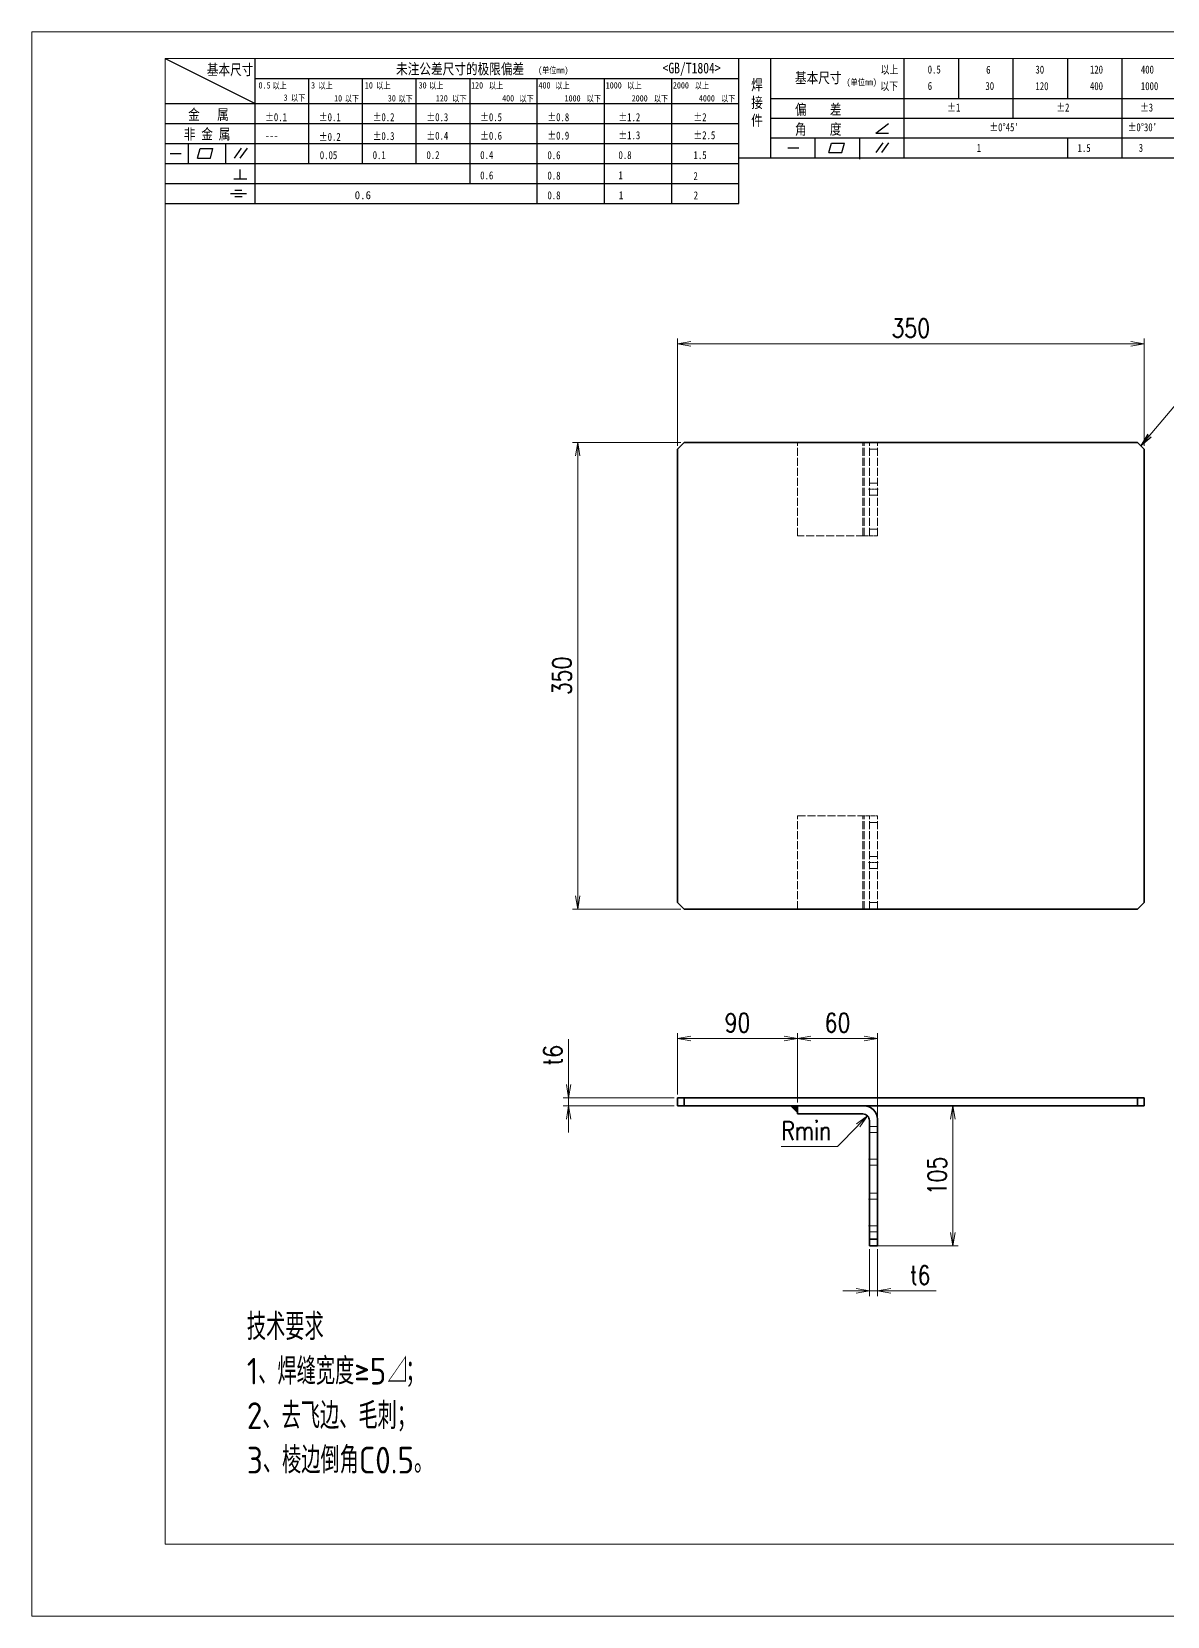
# Model space of a CAD drawing. Header units: millimetres. Extents: x 1333 to 190452, y -42879 to -5704.
# Drawn here: x 188772 to 189624, y -17761 to -16573 of the extents above; entities that cross this region are included whole.
import ezdxf

# ---------------------------------------------------------------- set-up
doc = ezdxf.new("R2010")
doc.units = ezdxf.units.MM
doc.header["$LTSCALE"] = 0.5
for name, pattern in [('AM_ISO02W050x2', [3.75, 3, -0.75]), ('AM_ISO08W050x2', [9, 6, -0.75, 1.5, -0.75]), ('DASHDOT', [18.5, 12, -3, 0.5, -3]), ('DASHED', [15, 12, -3])]:
    doc.linetypes.add(name, pattern=pattern)
for name, color, linetype, lineweight in [('中心线', 2, 'AM_ISO08W050x2', 18), ('图框', 7, 'Continuous', 18), ('标注线', 3, 'Continuous', 18), ('粗实线', 7, 'Continuous', 35), ('虚线', 1, 'AM_ISO02W050x2', 18)]:
    doc.layers.add(name, color=color, linetype=linetype, lineweight=lineweight)
doc.layers.add('图\\M+19E79\\M+195B6\\M+18E9A', color=7, linetype='Continuous')
doc.layers.add('打印-禁用', color=7, linetype='Continuous', lineweight=15, plot=False)
doc.styles.add('DIM', font='romans.shx', dxfattribs={"width": 0.8, "bigfont": 'bigfont.shx'})
doc.styles.add('国标', font='simfang.ttf', dxfattribs={"width": 0.8})
doc.styles.add('机械长仿宋', font='gbenor.shx', dxfattribs={"height": 1, "bigfont": 'gbcbig.shx'})
doc.dimstyles.new('DEH 1-4', dxfattribs={"dimscale": 4, "dimtxt": 3.5, "dimasz": 2.5, "dimexe": 1, "dimexo": 0.625, "dimgap": 1.2, "dimtad": 1, "dimdsep": 46, "dimtxsty": 'DIM', "dimblk": 'OPEN', "dimcen": 0, "dimclrd": 8, "dimclre": 8, "dimclrt": 2, "dimazin": 2, "dimtfac": 0.5, "dimtmove": 0, "dimatfit": 3, "dimldrblk": 'OPEN', "dimfxl": 0, "dimtolj": 2, "dimlwd": 18, "dimlwe": 18, "dimarcsym": 0})
doc.dimstyles.new('DEH 1-4$4', dxfattribs={"dimscale": 4, "dimtxt": 3.5, "dimasz": 2.5, "dimexe": 1, "dimexo": 0.625, "dimgap": 1.2, "dimtad": 1, "dimtoh": 1, "dimdsep": 46, "dimtxsty": 'DIM', "dimblk": 'OPEN', "dimcen": 0, "dimclrd": 8, "dimclre": 8, "dimclrt": 2, "dimazin": 2, "dimtfac": 0.5, "dimtofl": 0, "dimtmove": 0, "dimatfit": 3, "dimldrblk": 'OPEN', "dimfxl": 0, "dimtolj": 2, "dimlwd": 18, "dimlwe": 18, "dimarcsym": 0})

# ---------------------------------------------------------------- blocks, each defined once
blk = doc.blocks.new('GZDEH零件A3图框V01版')
at = {"layer": '图\\M+19E79\\M+195B6\\M+18E9A', "color": 9}
for p, q in [((2882.49, -1554.46), (2899.37, -1562.92)), ((2899.37, -1581.67), (2899.37, -1554.46)), ((2990.09, -1581.67), (2990.09, -1554.46)), ((2996.09, -1573.08), (2996.09, -1554.46)), ((3021.09, -1561.98), (3021.09, -1554.46)), ((3031.31, -1561.98), (3031.31, -1554.46)), ((3041.53, -1561.98), (3041.53, -1554.46)), ((3051.75, -1561.98), (3051.75, -1554.46)), ((3061.98, -1561.98), (3061.98, -1554.46)), ((2899.37, -1558.24), (2990.09, -1558.24)), ((2909.45, -1574.17), (2909.45, -1558.24)), ((2919.53, -1574.17), (2919.53, -1558.24)), ((2929.61, -1574.17), (2929.61, -1558.24)), ((2939.69, -1577.92), (2939.69, -1558.24)), ((2952.29, -1581.67), (2952.29, -1558.24)), ((2964.89, -1581.67), (2964.89, -1558.24)), ((2977.49, -1581.67), (2977.49, -1558.24)), ((2996.09, -1561.98), (3113.09, -1561.98)), ((3021.09, -1573.08), (3021.09, -1561.98)), ((3041.53, -1565.68), (3041.53, -1561.98)), ((3061.98, -1573.08), (3061.98, -1561.98)), ((2882.49, -1562.92), (2990.09, -1562.92)), ((2882.49, -1566.67), (2990.09, -1566.67)), ((2996.09, -1565.68), (3113.09, -1565.68)), ((3015.75, -1568.51), (3018.15, -1566.66)), ((2882.49, -1570.42), (2990.09, -1570.42)), ((2886.92, -1574.12), (2886.92, -1570.42)), ((2893.91, -1574.12), (2893.91, -1570.42)), ((2996.09, -1569.38), (3113.09, -1569.38)), ((3004.42, -1573.08), (3004.42, -1569.38)), ((3006.97, -1572.12), (3007.45, -1570.33)), ((3007.45, -1570.33), (3009.86, -1570.33)), ((3009.39, -1572.12), (3009.86, -1570.33)), ((3012.75, -1573.08), (3012.75, -1569.38)), ((3015.75, -1568.51), (3018.15, -1568.51)), ((3015.81, -1572.12), (3017.15, -1570.26)), ((3016.89, -1572.12), (3018.23, -1570.26)), ((3051.75, -1573.08), (3051.75, -1569.38)), ((2883.43, -1572.27), (2885.49, -1572.27)), ((2888.59, -1573.16), (2889.07, -1571.37)), ((2888.59, -1573.16), (2891, -1573.16)), ((2889.07, -1571.37), (2891.48, -1571.37)), ((2891, -1573.16), (2891.48, -1571.37)), ((2895.52, -1573.16), (2896.85, -1571.3)), ((2896.6, -1573.16), (2897.94, -1571.3)), ((2990.09, -1573.08), (3113.09, -1573.08)), ((2999.26, -1571.23), (3001.32, -1571.23)), ((3006.97, -1572.12), (3009.39, -1572.12)), ((3012.75, -1573.33), (3012.75, -1573.08)), ((2882.49, -1574.17), (2990.09, -1574.17)), ((2895.42, -1577.05), (2897.81, -1577.05)), ((2896.58, -1577.05), (2896.58, -1575.28)), ((2882.49, -1577.92), (2990.09, -1577.92)), ((2894.79, -1579.77), (2897.77, -1579.77)), ((2895.57, -1579.17), (2896.92, -1579.17)), ((2882.49, -1581.67), (2990.09, -1581.67)), ((2895.57, -1580.37), (2896.93, -1580.37))]:
    blk.add_line(p, q, dxfattribs=at)
at = {"layer": '图框', "linetype": 'Continuous'}
for p, q in [((2882.49, -1554.46), (2882.49, -1832.96)), ((3272.49, -1554.46), (2882.49, -1554.46)), ((2882.49, -1832.96), (3272.49, -1832.96))]:
    blk.add_line(p, q, dxfattribs=at)
at = {"layer": '打印-禁用', "linetype": 'Continuous'}
for p, q in [((2857.49, -1549.46), (2857.49, -1846.46)), ((3277.49, -1549.46), (2857.49, -1549.46)), ((2857.49, -1846.46), (3277.49, -1846.46))]:
    blk.add_line(p, q, dxfattribs=at)
at = {"layer": '图\\M+19E79\\M+195B6\\M+18E9A', "color": 9, "style": '国标', "width": 0.8}
for s, height, p in [('基本尺寸', 2, (2890.33, -1557.58)), ('未注公差尺寸的极限偏差', 2, (2925.81, -1557.44)), ('<GB/T1804>', 2, (2975.78, -1557.27)), ('以上', 1.5, (3016.64, -1557.33)), ('0.5', 1.5, (3025.49, -1557.3)), ('6', 1.5, (3036.45, -1557.34)), ('30', 1.5, (3045.69, -1557.31)), ('120', 1.5, (3055.91, -1557.31)), ('400', 1.5, (3065.46, -1557.31)), ('30', 1.2, (2930.04, -1560.11)), ('基本尺寸', 2, (3000.6, -1559.1)), ('以下', 1.5, (3016.58, -1560.43)), ('6', 1.5, (3025.49, -1560.38)), ('30', 1.5, (3036.31, -1560.39)), ('120', 1.5, (3045.69, -1560.41)), ('400', 1.5, (3055.91, -1560.41)), ('1000', 1.5, (3065.46, -1560.41)), ('金   属', 2, (2886.82, -1565.98)), ('±0.1', 1.5, (2901.27, -1566.23)), ('±0.1', 1.5, (2911.35, -1566.23)), ('±0.2', 1.5, (2921.43, -1566.23)), ('±0.3', 1.5, (2931.51, -1566.23)), ('±0.5', 1.5, (2941.59, -1566.23)), ('±0.8', 1.5, (2954.19, -1566.23)), ('±1.2', 1.5, (2967.51, -1566.23)), ('±2', 1.5, (2981.58, -1566.23)), ('偏    差', 2, (3000.6, -1565.04)), ('±1', 1.5, (3029.16, -1564.42)), ('±2', 1.5, (3049.61, -1564.42)), ('±3', 1.5, (3065.3, -1564.42)), ('非 金 属', 2, (2886.02, -1569.65)), ('±0.3', 1.5, (2921.43, -1569.77)), ('±0.4', 1.5, (2931.51, -1569.71)), ('±0.6', 1.5, (2941.59, -1569.71)), ('±0.9', 1.5, (2954.19, -1569.68)), ('±1.3', 1.5, (2967.51, -1569.62)), ('±2.5', 1.5, (2981.58, -1569.61)), ('角    度', 2, (3000.6, -1568.74)), ("±0%%D45'", 1.5, (3037.06, -1568.12)), ("±0%%D30'", 1.5, (3062.98, -1568.12)), ('---', 1.5, (2901.27, -1569.65)), ('±0.2', 1.5, (2911.35, -1569.92)), ('1', 1.5, (3034.69, -1571.98)), ('1.5', 1.5, (3053.59, -1572.01)), ('3', 1.5, (3065.05, -1571.98)), ('0.1', 1.5, (2921.43, -1573.34)), ('0.2', 1.5, (2931.51, -1573.33)), ('0.4', 1.5, (2941.59, -1573.33)), ('0.6', 1.5, (2954.19, -1573.35)), ('0.8', 1.5, (2967.51, -1573.33)), ('1.5', 1.5, (2981.58, -1573.34)), ('0.6', 1.5, (2941.59, -1577.14)), ('0.8', 1.5, (2954.19, -1577.17)), ('1', 1.5, (2967.51, -1577.12)), ('2', 1.5, (2981.58, -1577.26)), ('0.8', 1.5, (2954.19, -1580.87)), ('1', 1.5, (2967.59, -1580.86)), ('2', 1.5, (2981.62, -1580.89))]:
    blk.add_text(s, height=height, dxfattribs=at).set_placement(p)
at = {"layer": '图\\M+19E79\\M+195B6\\M+18E9A', "color": 9, "lineweight": 15, "style": '国标', "width": 0.8}
for s, p in [('(单位mm)', (2952.44, -1557.27)), ('0.5', (2900.03, -1560.11)), ('以上', (2902.64, -1560.16)), ('3', (2909.88, -1560.11)), ('以上', (2911.25, -1560.16)), ('10', (2919.96, -1560.11)), ('以上', (2922.09, -1560.16)), ('以上', (2932.02, -1560.16)), ('120', (2939.88, -1560.11)), ('以上', (2943.21, -1560.16)), ('400', (2952.52, -1560.11)), ('以上', (2955.68, -1560.16)), ('1000', (2965.12, -1560.11)), ('以上', (2969.16, -1560.16)), ('2000', (2977.72, -1560.11)), ('以上', (2981.8, -1560.16)), ('(单位mm)', (3010.27, -1559.51)), ('3', (2904.73, -1562.41)), ('以下', (2906.1, -1562.46)), ('10', (2914.19, -1562.54)), ('以下', (2916.18, -1562.59)), ('30', (2924.27, -1562.54)), ('以下', (2926.26, -1562.59)), ('120', (2933.26, -1562.54)), ('以下', (2936.34, -1562.59)), ('400', (2945.7, -1562.54)), ('以下', (2948.94, -1562.59)), ('1000', (2957.41, -1562.54)), ('以下', (2961.54, -1562.59)), ('2000', (2969.99, -1562.54)), ('以下', (2974.14, -1562.59)), ('4000', (2982.59, -1562.54)), ('以下', (2986.74, -1562.59))]:
    blk.add_text(s, height=1.2, dxfattribs=at).set_placement(p)
at = {"layer": '图\\M+19E79\\M+195B6\\M+18E9A', "color": 9, "lineweight": 13, "style": '国标'}
blk.add_text('0.6', height=1.5, dxfattribs=at).set_placement((2918.05, -1580.85))
at = {"layer": '图\\M+19E79\\M+195B6\\M+18E9A', "color": 9, "insert": (2992.39, -1558.41), "char_height": 2, "width": 3.1877, "attachment_point": 1, "style": '国标'}
blk.add_mtext('焊\\P接\\P件', dxfattribs=at)
at = {"layer": '图\\M+19E79\\M+195B6\\M+18E9A', "color": 9, "insert": (2911.51, -1573.37), "char_height": 1.5, "attachment_point": 7, "style": '国标'}
blk.add_mtext_dynamic_manual_height_columns('0.05', width=5.1982, gutter_width=12.5, heights=[0], dxfattribs=at)
blk = doc.blocks.new('DEH A3')
at = {"layer": '图框'}
blk.add_blockref('GZDEH零件A3图框V01版', (-2857.49, 1846.46), dxfattribs=at)
blk = doc.blocks.new('WELDING_5')
at = {"layer": '粗实线'}
blk.add_hatch(color=256, dxfattribs=at).paths.add_polyline_path([(0, 5), (0, 0), (5, 0)])
for q in [(0, 5), (5, 0)]:
    blk.add_line((0, 0), q, dxfattribs=at)
blk.add_lwpolyline([(0, 5), (5, 0)], dxfattribs=at)
blk = doc.blocks.new('_Open')
at = {"color": 0, "linetype": 'ByBlock', "lineweight": -2}
for p, q in [((-1, 0.17), (0, 0)), ((-1, -0.17), (0, 0)), ((0, 0), (-1, 0))]:
    blk.add_line(p, q, dxfattribs=at)
blk = doc.blocks.new('*D213')
at = {"layer": 'Defpoints', "color": 0, "transparency": 16777216}
for p in [(189606.2, -16806.9), (189256.2, -16885.8), (189606.2, -16885.8)]:
    blk.add_point(p, dxfattribs=at)
at = {"layer": '标注线', "color": 8, "lineweight": 18, "transparency": 16777216}
for p, q in [((189256.2, -16883.3), (189256.2, -16802.9)), ((189266.2, -16806.9), (189596.2, -16806.9)), ((189606.2, -16883.3), (189606.2, -16802.9))]:
    blk.add_line(p, q, dxfattribs=at)
at = {"layer": '标注线', "color": 8, "lineweight": 18, "transparency": 16777216, "xscale": 10, "yscale": 10, "zscale": 10, "rotation": 180}
blk.add_blockref('_Open', (189256.2, -16806.9), dxfattribs=at)
at = {"layer": '标注线', "color": 8, "lineweight": 18, "transparency": 16777216, "xscale": 10, "yscale": 10, "zscale": 10}
blk.add_blockref('_Open', (189606.2, -16806.9), dxfattribs=at)
at = {"layer": '标注线', "color": 2, "transparency": 16777216, "insert": (189431.2, -16795.1), "char_height": 14, "attachment_point": 5, "style": 'DIM'}
blk.add_mtext('\\A2;350', dxfattribs=at)
blk = doc.blocks.new('*D214')
at = {"layer": 'Defpoints', "color": 0, "transparency": 16777216}
for p in [(189261.2, -16880.8), (189181.4, -17230.8), (189261.2, -17230.8)]:
    blk.add_point(p, dxfattribs=at)
at = {"layer": '标注线', "color": 8, "lineweight": 18, "transparency": 16777216}
for p, q in [((189258.7, -16880.8), (189177.4, -16880.8)), ((189181.4, -16890.8), (189181.4, -17220.8)), ((189258.7, -17230.8), (189177.4, -17230.8))]:
    blk.add_line(p, q, dxfattribs=at)
at = {"layer": '标注线', "color": 8, "lineweight": 18, "transparency": 16777216, "xscale": 10, "yscale": 10, "zscale": 10}
for p, rotation in [((189181.4, -16880.8), 90), ((189181.4, -17230.8), 270)]:
    blk.add_blockref('_Open', p, dxfattribs=dict(at, rotation=rotation))
at = {"layer": '标注线', "color": 2, "transparency": 16777216, "insert": (189169.6, -17055.8), "char_height": 14, "attachment_point": 5, "rotation": 90, "style": 'DIM'}
blk.add_mtext('\\A2;350', dxfattribs=at)
blk = doc.blocks.new('*D216')
at = {"layer": 'Defpoints', "color": 0, "transparency": 16777216}
for p in [(189174.6, -17372.2), (189256.2, -17372.2), (189256.2, -17378.2)]:
    blk.add_point(p, dxfattribs=at)
at = {"layer": '标注线', "color": 8, "lineweight": 18, "transparency": 16777216}
for p, q in [((189174.6, -17362.2), (189174.6, -17328.2)), ((189253.7, -17372.2), (189170.6, -17372.2)), ((189253.7, -17378.2), (189170.6, -17378.2)), ((189174.6, -17378.2), (189174.6, -17372.2)), ((189174.6, -17388.2), (189174.6, -17398.2))]:
    blk.add_line(p, q, dxfattribs=at)
at = {"layer": '标注线', "color": 8, "lineweight": 18, "transparency": 16777216, "xscale": 10, "yscale": 10, "zscale": 10}
for p, rotation in [((189174.6, -17372.2), 270), ((189174.6, -17378.2), 90)]:
    blk.add_blockref('_Open', p, dxfattribs=dict(at, rotation=rotation))
at = {"layer": '标注线', "color": 2, "transparency": 16777216, "insert": (189162.8, -17340.2), "char_height": 14, "attachment_point": 5, "rotation": 90, "style": 'DIM'}
blk.add_mtext('\\A2;{\\Fromans,bigfont|c134;t}6', dxfattribs=at)
blk = doc.blocks.new('*D217')
at = {"layer": 'Defpoints', "color": 0, "transparency": 16777216}
for p in [(189256.2, -17327.6), (189256.2, -17372.2), (189346.2, -17378.2)]:
    blk.add_point(p, dxfattribs=at)
at = {"layer": '标注线', "color": 8, "lineweight": 18, "transparency": 16777216}
for p, q in [((189256.2, -17369.7), (189256.2, -17323.6)), ((189336.2, -17327.6), (189266.2, -17327.6)), ((189346.2, -17375.7), (189346.2, -17323.6))]:
    blk.add_line(p, q, dxfattribs=at)
at = {"layer": '标注线', "color": 8, "lineweight": 18, "transparency": 16777216, "xscale": 10, "yscale": 10, "zscale": 10, "rotation": 180}
blk.add_blockref('_Open', (189256.2, -17327.6), dxfattribs=at)
at = {"layer": '标注线', "color": 8, "lineweight": 18, "transparency": 16777216, "xscale": 10, "yscale": 10, "zscale": 10}
blk.add_blockref('_Open', (189346.2, -17327.6), dxfattribs=at)
at = {"layer": '标注线', "color": 2, "transparency": 16777216, "insert": (189301.2, -17315.8), "char_height": 14, "attachment_point": 5, "style": 'DIM'}
blk.add_mtext('\\A2;90', dxfattribs=at)
blk = doc.blocks.new('*D218')
at = {"layer": 'Defpoints', "color": 0, "transparency": 16777216}
for p in [(189346.2, -17327.6), (189346.2, -17378.2), (189406.2, -17390.6)]:
    blk.add_point(p, dxfattribs=at)
at = {"layer": '标注线', "color": 8, "lineweight": 18, "transparency": 16777216}
for p, q in [((189346.2, -17375.7), (189346.2, -17323.6)), ((189396.2, -17327.6), (189356.2, -17327.6)), ((189406.2, -17388.1), (189406.2, -17323.6))]:
    blk.add_line(p, q, dxfattribs=at)
at = {"layer": '标注线', "color": 8, "lineweight": 18, "transparency": 16777216, "xscale": 10, "yscale": 10, "zscale": 10, "rotation": 180}
blk.add_blockref('_Open', (189346.2, -17327.6), dxfattribs=at)
at = {"layer": '标注线', "color": 8, "lineweight": 18, "transparency": 16777216, "xscale": 10, "yscale": 10, "zscale": 10}
blk.add_blockref('_Open', (189406.2, -17327.6), dxfattribs=at)
at = {"layer": '标注线', "color": 2, "transparency": 16777216, "insert": (189376.2, -17315.8), "char_height": 14, "attachment_point": 5, "style": 'DIM'}
blk.add_mtext('\\A2;60', dxfattribs=at)
blk = doc.blocks.new('*D219')
at = {"layer": 'Defpoints', "color": 0, "transparency": 16777216}
for p in [(189396.2, -17378.2), (189400.2, -17483.2), (189462.8, -17483.2)]:
    blk.add_point(p, dxfattribs=at)
at = {"layer": '标注线', "color": 8, "lineweight": 18, "transparency": 16777216}
for p, q in [((189398.7, -17378.2), (189466.8, -17378.2)), ((189462.8, -17388.2), (189462.8, -17473.2)), ((189402.7, -17483.2), (189466.8, -17483.2))]:
    blk.add_line(p, q, dxfattribs=at)
at = {"layer": '标注线', "color": 8, "lineweight": 18, "transparency": 16777216, "xscale": 10, "yscale": 10, "zscale": 10}
for p, rotation in [((189462.8, -17378.2), 90), ((189462.8, -17483.2), 270)]:
    blk.add_blockref('_Open', p, dxfattribs=dict(at, rotation=rotation))
at = {"layer": '标注线', "color": 2, "transparency": 16777216, "insert": (189451, -17430.7), "char_height": 14, "attachment_point": 5, "rotation": 90, "style": 'DIM'}
blk.add_mtext('\\A2;105', dxfattribs=at)
blk = doc.blocks.new('*D220')
at = {"layer": 'Defpoints', "color": 0, "transparency": 16777216}
for p in [(189400.2, -17483.2), (189406.2, -17483.2), (189406.2, -17516.9)]:
    blk.add_point(p, dxfattribs=at)
at = {"layer": '标注线', "color": 8, "lineweight": 18, "transparency": 16777216}
for p, q in [((189400.2, -17485.7), (189400.2, -17520.9)), ((189406.2, -17485.7), (189406.2, -17520.9)), ((189390.2, -17516.9), (189380.2, -17516.9)), ((189400.2, -17516.9), (189406.2, -17516.9)), ((189416.2, -17516.9), (189450.2, -17516.9))]:
    blk.add_line(p, q, dxfattribs=at)
at = {"layer": '标注线', "color": 8, "lineweight": 18, "transparency": 16777216, "xscale": 10, "yscale": 10, "zscale": 10}
blk.add_blockref('_Open', (189400.2, -17516.9), dxfattribs=at)
at = {"layer": '标注线', "color": 8, "lineweight": 18, "transparency": 16777216, "xscale": 10, "yscale": 10, "zscale": 10, "rotation": 180}
blk.add_blockref('_Open', (189406.2, -17516.9), dxfattribs=at)
at = {"layer": '标注线', "color": 2, "transparency": 16777216, "insert": (189438.2, -17505.1), "char_height": 14, "attachment_point": 5, "style": 'DIM'}
blk.add_mtext('\\A2;{\\Fromans,bigfont|c134;t}6', dxfattribs=at)
blk = doc.blocks.new('*D221')
at = {"layer": 'Defpoints', "color": 0, "transparency": 16777216}
for p in [(189395.2, -17389.2), (189398.7, -17385.6)]:
    blk.add_point(p, dxfattribs=at)
at = {"layer": '标注线', "color": 8, "lineweight": 18, "transparency": 16777216}
for p, q in [((189376.2, -17408.6), (189391.7, -17392.8)), ((189334.1, -17408.6), (189376.2, -17408.6))]:
    blk.add_line(p, q, dxfattribs=at)
at = {"layer": '标注线', "color": 8, "lineweight": 18, "transparency": 16777216, "xscale": 10, "yscale": 10, "zscale": 10, "rotation": 45.61341960597206}
blk.add_blockref('_Open', (189398.7, -17385.6), dxfattribs=at)
at = {"layer": '标注线', "color": 2, "transparency": 16777216, "insert": (189352.8, -17396.8), "char_height": 14, "attachment_point": 5, "style": 'DIM'}
blk.add_mtext('\\A2;{\\Fromans,bigfont|c134;Rmin}', dxfattribs=at)

msp = doc.modelspace()

# ---------------------------------------------------------------- linework, layer by layer
at = {"color": 7, "lineweight": 35, "ltscale": 0.176777}
for p, q in [((189261.202, -16880.813), (189256.202, -16885.813)), ((189606.202, -16885.813), (189601.202, -16880.813)), ((189256.202, -17225.813), (189261.202, -17230.813)), ((189606.202, -17225.813), (189601.202, -17230.813))]:
    msp.add_line(p, q, dxfattribs=at)
at = {"color": 7, "lineweight": 35}
for p, q in [((189601.202, -16880.813), (189261.202, -16880.813)), ((189256.202, -16885.813), (189256.202, -17225.813)), ((189606.202, -17225.813), (189606.202, -16885.813)), ((189261.202, -17230.813), (189601.202, -17230.813)), ((189346.202, -17230.813), (189396.202, -17230.813)), ((189261.202, -17372.2), (189601.202, -17372.2)), ((189261.202, -17378.2), (189601.202, -17378.2)), ((189346.202, -17378.2), (189396.202, -17378.2)), ((189395.202, -17384.2), (189346.202, -17384.2)), ((189400.202, -17478.2), (189400.202, -17389.2)), ((189406.202, -17388.2), (189406.202, -17478.2))]:
    msp.add_line(p, q, dxfattribs=at)
at = {"color": 7, "lineweight": 35, "ltscale": 0.25}
msp.add_line((189396.202, -17230.813), (189406.202, -17230.813), dxfattribs=at)
at = {"color": 7, "lineweight": 35, "ltscale": 0.15}
for p, q in [((189256.202, -17372.2), (189256.202, -17378.2)), ((189261.202, -17372.2), (189261.202, -17378.2)), ((189346.202, -17384.2), (189346.202, -17378.2)), ((189601.202, -17378.2), (189601.202, -17372.2)), ((189606.202, -17378.2), (189606.202, -17372.2)), ((189406.202, -17478.2), (189400.202, -17478.2)), ((189406.202, -17483.2), (189400.202, -17483.2))]:
    msp.add_line(p, q, dxfattribs=at)
at = {"color": 7, "lineweight": 35, "ltscale": 0.125}
for p, q in [((189256.202, -17372.2), (189261.202, -17372.2)), ((189256.202, -17378.2), (189261.202, -17378.2)), ((189606.202, -17372.2), (189601.202, -17372.2)), ((189606.202, -17378.2), (189601.202, -17378.2)), ((189400.202, -17483.2), (189400.202, -17478.2)), ((189406.202, -17483.2), (189406.202, -17478.2))]:
    msp.add_line(p, q, dxfattribs=at)
at = {"color": 7, "lineweight": 35}
for centre, radius in [((189396.202, -17388.2), 10), ((189395.202, -17389.2), 5)]:
    msp.add_arc(centre, radius, 0, 90.000003, dxfattribs=at)
at = {"layer": '中心线', "linetype": 'DASHDOT', "lineweight": 13, "ltscale": 0.180005}
for p, q in [((189406.802, -16915.813), (189399.602, -16915.813)), ((189406.802, -17195.813), (189399.602, -17195.813)), ((189406.802, -17418.2), (189399.602, -17418.2)), ((189406.802, -17448.2), (189399.602, -17448.2)), ((189406.802, -17468.2), (189399.602, -17468.2))]:
    msp.add_line(p, q, dxfattribs=at)
at = {"layer": '虚线', "linetype": 'DASHED', "lineweight": 13}
for p, q in [((189346.202, -16880.813), (189396.202, -16880.813)), ((189346.202, -16950.813), (189346.202, -16880.813)), ((189395.202, -16950.813), (189395.202, -16880.813)), ((189396.202, -16950.813), (189396.202, -16880.813)), ((189400.202, -16950.813), (189400.202, -16880.813)), ((189406.202, -16950.813), (189406.202, -16880.813)), ((189396.202, -16950.813), (189346.202, -16950.813)), ((189346.202, -17160.813), (189396.202, -17160.813)), ((189346.202, -17230.813), (189346.202, -17160.813)), ((189395.202, -17230.813), (189395.202, -17160.813)), ((189396.202, -17230.813), (189396.202, -17160.813)), ((189400.202, -17230.813), (189400.202, -17160.813)), ((189406.202, -17230.813), (189406.202, -17160.813))]:
    msp.add_line(p, q, dxfattribs=at)
at = {"layer": '虚线', "linetype": 'DASHED', "lineweight": 13, "ltscale": 0.25}
for p, q in [((189396.202, -16880.813), (189406.202, -16880.813)), ((189396.202, -16950.813), (189406.202, -16950.813)), ((189406.202, -17160.813), (189396.202, -17160.813))]:
    msp.add_line(p, q, dxfattribs=at)
at = {"layer": '虚线', "linetype": 'DASHED', "lineweight": 13, "ltscale": 0.15}
for p, q in [((189406.202, -16885.813), (189400.202, -16885.813)), ((189400.202, -16911.313), (189406.202, -16911.313)), ((189400.202, -16920.313), (189406.202, -16920.313)), ((189400.202, -16945.813), (189406.202, -16945.813)), ((189400.202, -17165.813), (189406.202, -17165.813)), ((189400.202, -17191.313), (189406.202, -17191.313)), ((189400.202, -17200.313), (189406.202, -17200.313)), ((189406.202, -17225.813), (189400.202, -17225.813)), ((189261.202, -17378.2), (189261.202, -17372.2)), ((189601.202, -17372.2), (189601.202, -17378.2)), ((189406.202, -17393.7), (189400.202, -17393.7)), ((189406.202, -17393.7), (189400.202, -17393.7)), ((189400.202, -17398.2), (189406.202, -17398.2)), ((189400.202, -17398.2), (189406.202, -17398.2)), ((189400.202, -17398.2), (189406.202, -17398.2)), ((189400.202, -17398.2), (189406.202, -17398.2)), ((189400.202, -17418.2), (189406.202, -17418.2)), ((189400.202, -17418.2), (189406.202, -17418.2)), ((189400.202, -17418.2), (189406.202, -17418.2)), ((189400.202, -17418.2), (189406.202, -17418.2)), ((189406.202, -17422.7), (189400.202, -17422.7)), ((189406.202, -17422.7), (189400.202, -17422.7)), ((189406.202, -17443.7), (189400.202, -17443.7)), ((189406.202, -17443.7), (189400.202, -17443.7)), ((189400.202, -17448.2), (189406.202, -17448.2)), ((189400.202, -17448.2), (189406.202, -17448.2)), ((189400.202, -17448.2), (189406.202, -17448.2)), ((189400.202, -17448.2), (189406.202, -17448.2)), ((189400.202, -17468.2), (189406.202, -17468.2)), ((189400.202, -17468.2), (189406.202, -17468.2)), ((189400.202, -17468.2), (189406.202, -17468.2)), ((189400.202, -17468.2), (189406.202, -17468.2)), ((189406.202, -17472.7), (189400.202, -17472.7)), ((189406.202, -17472.7), (189400.202, -17472.7)), ((189400.202, -17478.2), (189406.202, -17478.2)), ((189406.202, -17478.2), (189400.202, -17478.2)), ((189400.202, -17478.2), (189406.202, -17478.2))]:
    msp.add_line(p, q, dxfattribs=at)

# ---------------------------------------------------------------- block references
at = {"layer": '图框', "xscale": 4, "yscale": 4, "zscale": 4}
msp.add_blockref('DEH A3', (188771.887, -17760.849), dxfattribs=at)
at = {"layer": '标注线', "rotation": 180}
msp.add_blockref('WELDING_5', (189346.202, -17378.2), dxfattribs=at)

# ---------------------------------------------------------------- texts
at = {"layer": '标注线', "color": 2, "insert": (188933.282, -17533.739), "char_height": 40, "width": 824.16379, "attachment_point": 1, "style": '机械长仿宋'}
msp.add_mtext('{\\H0.5x;技术要求\\H1.4x;\\P\\H0.7143x;1、\\A2;焊缝宽度≥5\\H1x;\\Q19.2;△\\H1x;\\Q0;；\\P\\A0;2、去飞边、毛刺；\\P3、\\A2;棱边\\A0;倒角C0.5。\\C3; }', dxfattribs=at)

# ---------------------------------------------------------------- dimensions: what is measured, and where the dimension line sits
at = {"layer": '标注线'}
dim = msp.add_linear_dim(base=(189606.202, -16806.913), p1=(189256.202, -16885.813), p2=(189606.202, -16885.813), dimstyle='DEH 1-4', dxfattribs=at)
dim.commit()
dim.dimension.update_dxf_attribs({"geometry": '*D213', "text_midpoint": (189431.202, -16806.913), "dimtype": 160})
dim = msp.add_linear_dim(base=(189181.359, -17230.813), p1=(189261.202, -16880.813), p2=(189261.202, -17230.813), angle=90, dimstyle='DEH 1-4', dxfattribs=at)
dim.commit()
dim.dimension.update_dxf_attribs({"geometry": '*D214', "text_midpoint": (189181.359, -17055.813), "dimtype": 160})
for base, p1, p2, picture, middle in [((189256.202, -17327.565), (189346.202, -17378.2), (189256.202, -17372.2), '*D217', (189301.202, -17315.765)), ((189346.202, -17327.565), (189406.202, -17390.591), (189346.202, -17378.2), '*D218', (189376.202, -17315.765))]:
    dim = msp.add_linear_dim(base=base, p1=p1, p2=p2, dimstyle='DEH 1-4', dxfattribs=at)
    dim.commit()
    dim.dimension.update_dxf_attribs({"geometry": picture, "text_midpoint": middle})
dim = msp.add_linear_dim(base=(189174.636, -17372.2), p1=(189256.202, -17378.2), p2=(189256.202, -17372.2), angle=90, text='{\\Fromans,bigfont|c134;t}<>', dimstyle='DEH 1-4', dxfattribs=at)
dim.commit()
dim.dimension.update_dxf_attribs({"geometry": '*D216', "text_midpoint": (189162.836, -17340.2)})
dim = msp.add_linear_dim(base=(189462.846, -17483.2), p1=(189396.202, -17378.2), p2=(189400.202, -17483.2), angle=90, dimstyle='DEH 1-4', dxfattribs=at)
dim.commit()
dim.dimension.update_dxf_attribs({"geometry": '*D219', "text_midpoint": (189451.046, -17430.7)})
dim = msp.add_radius_dim(center=(189395.202, -17389.2), mpoint=(189398.7, -17385.626), text='{\\Fromans,bigfont|c134;Rmin}', dimstyle='DEH 1-4$4', override={"dimtmove": 1}, dxfattribs=at)
dim.commit()
dim.dimension.update_dxf_attribs({"geometry": '*D221', "text_midpoint": (189376.221, -17408.592), "dimtype": 164})
dim = msp.add_linear_dim(base=(189406.202, -17516.95), p1=(189400.202, -17483.2), p2=(189406.202, -17483.2), text='{\\Fromans,bigfont|c134;t}<>', dimstyle='DEH 1-4', dxfattribs=at)
dim.commit()
dim.dimension.update_dxf_attribs({"geometry": '*D220', "text_midpoint": (189438.202, -17505.15)})

# ---------------------------------------------------------------- leaders
msp.add_leader([(189603.702, -16883.313), (189634.036, -16847.579), (189695.85, -16847.579)], dimstyle='DEH 1-4', override={"dimgap": 1.2, "dimtad": 1}, dxfattribs=at)

doc.saveas('drawing.dxf')
